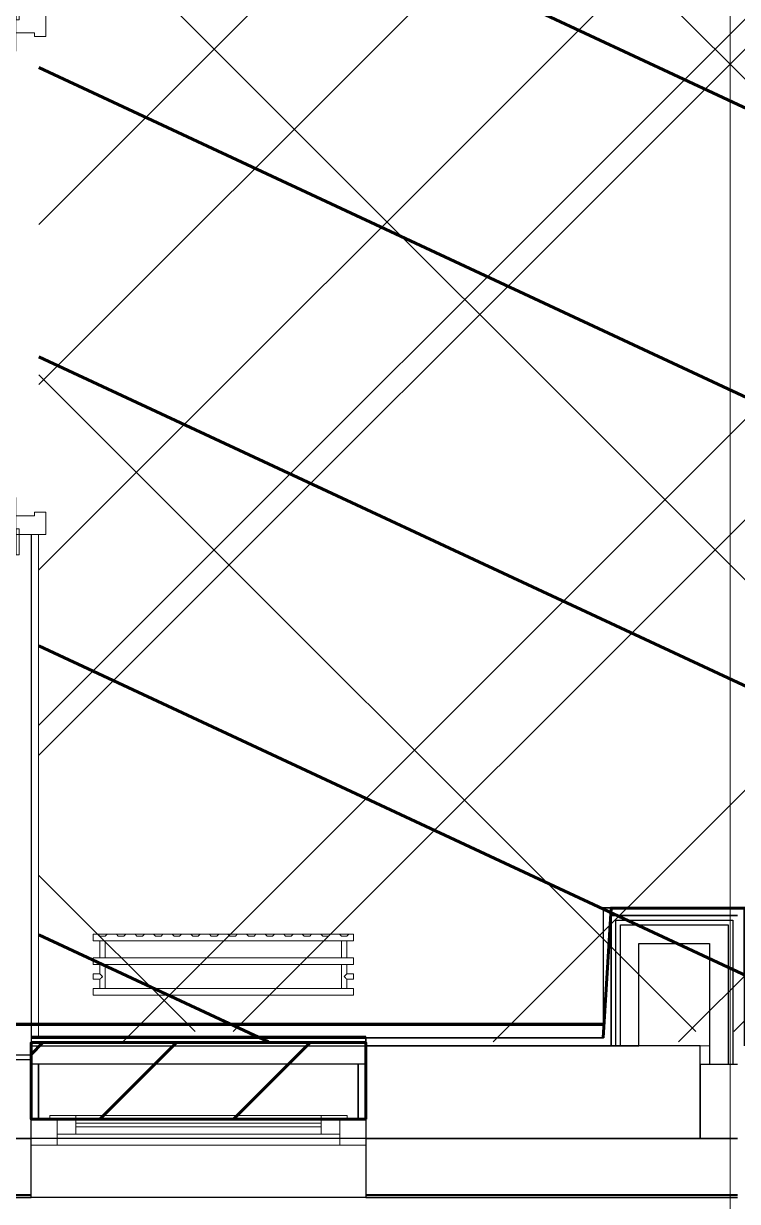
# Model space of a CAD drawing. Header units: millimetres. Extents: x -164500 to 426394, y -23753 to 102118.
# Drawn here: x 119374 to 121295, y -405 to 2764 of the extents above; entities that cross this region are included whole.
import ezdxf

# ---------------------------------------------------------------- set-up
doc = ezdxf.new("R2010")
doc.units = ezdxf.units.MM
for name, color, linetype, lineweight in [('0) шлифовка', 5, 'Continuous', 60), ('1.4) Плинтус ПЛ-4', 6, 'Continuous', 60), ('179 подоконники', 5, 'Continuous', 60), ('5.2) Л-1 Линолеум', 100, 'Continuous', 30), ('7.1) НЗ Стяжка на теплый пол', 160, 'Continuous', 30), ('7.7) Плинтус', 222, 'Continuous', 90), ('A-FLOR', 7, 'Continuous', 9), ('A-GLAZ', 7, 'Continuous', 9), ('A-GLAZ-1', 7, 'Continuous', 5), ('Оси', 7, 'Continuous', 9)]:
    doc.layers.add(name, color=color, linetype=linetype, lineweight=lineweight)
doc.layers.add('2) защита вин плитк', color=6, linetype='Continuous')
doc.layers.add('3.2.1) Нал-ой пол 4 вып', color=3, linetype='Continuous')
for name, color, linetype, lineweight, true_color in [('A-DOOR-1', 7, 'Continuous', 5, 0xc0c0c0), ('A-DOOR-FRAM-1', 7, 'Continuous', 5, 0xc0c0c0), ('M-EQPM-1', 7, 'Continuous', 9, 0xb2b2b2)]:
    doc.layers.add(name, color=color, linetype=linetype, lineweight=lineweight, true_color=true_color)

# ---------------------------------------------------------------- blocks, each defined once
blk = doc.blocks.new('120_Окно_СКБ_1Ст - 120_Окно_СКБ_1Ст 900х2500_h_ с форточкой-V71-Объем проектирования 1 этажа')
at = {"layer": 'A-GLAZ'}
for p, q in [((-450, -127), (-450, -57)), ((-450, -57), (-380, -57)), ((-380, -57), (-380, -127)), ((380, -127), (380, -57)), ((380, -57), (450, -57)), ((450, -57), (450, -127)), ((380, -87), (-380, -87)), ((-380, -87), (-380, -127)), ((-330, -137), (-330, -87)), ((330, -137), (330, -87)), ((380, -127), (380, -87)), ((-380, -127), (-450, -127)), ((-380, -127), (-400, -127)), ((-400, -127), (-400, -137)), ((-400, -137), (400, -137)), ((400, -137), (-400, -137)), ((450, -127), (380, -127)), ((400, -127), (380, -127)), ((400, -137), (400, -127))]:
    blk.add_line(p, q, dxfattribs=at)
at = {"layer": 'A-GLAZ-1'}
for p, q in [((450, -57), (-450, -57)), ((-330, -107), (330, -107)), ((330, -117), (-330, -117)), ((-430, -127), (-400, -127)), ((400, -127), (430, -127))]:
    blk.add_line(p, q, dxfattribs=at)
blk = doc.blocks.new('110_Дверь_СКБ_2Ст - Д-5_п__в составе перегородки _не входит в спец__-32680960-Объем проектирования 1 этажа')
at = {"layer": 'A-DOOR-1'}
for p, q in [((-637.5, 900.5), (-637.5, 0.5)), ((-587.5, 900.5), (-637.5, 900.5)), ((-587.5, 0.5), (-587.5, 900.5)), ((662.5, 400.5), (612.5, 400.5)), ((612.5, 400.5), (612.5, 0.5)), ((662.5, 0.5), (662.5, 400.5)), ((-637.5, 0.5), (-587.5, 0.5)), ((612.5, 0.5), (662.5, 0.5))]:
    blk.add_line(p, q, dxfattribs=at)
for centre, radius, start, end in [((-637.5, 0.5), 900, 0, 90), ((662.5, 0.5), 400, 90, 180)]:
    blk.add_arc(centre, radius, start, end, dxfattribs=at)
at = {"layer": 'A-DOOR-FRAM-1'}
for p, q in [((-672.5, 8.5), (-742.5, 8.5)), ((-742.5, 8.5), (-742.5, 0.5)), ((-742.5, 0.5), (-672.5, 0.5)), ((-637.5, 0.5), (-687.5, 0.5)), ((-687.5, 0.5), (-687.5, -79.5)), ((-672.5, 0.5), (-687.5, 0.5)), ((-687.5, 0.5), (-687.5, -0.5)), ((-672.5, 0.5), (-672.5, 8.5)), ((-672.5, -0.5), (-672.5, 0.5)), ((-637.5, -49.5), (-637.5, 0.5)), ((662.5, 0.5), (662.5, -49.5)), ((712.5, 0.5), (662.5, 0.5)), ((767.5, 8.5), (697.5, 8.5)), ((697.5, 8.5), (697.5, 0.5)), ((712.5, 0.5), (697.5, 0.5)), ((697.5, 0.5), (697.5, -0.5)), ((697.5, 0.5), (767.5, 0.5)), ((712.5, -79.5), (712.5, 0.5)), ((712.5, -0.5), (712.5, 0.5)), ((767.5, 0.5), (767.5, 8.5)), ((-672.5, -0.5), (-742.5, -0.5)), ((-742.5, -0.5), (-742.5, -8.5)), ((-742.5, -8.5), (-672.5, -8.5)), ((-687.5, -0.5), (-672.5, -0.5)), ((-672.5, -8.5), (-672.5, -0.5)), ((697.5, -0.5), (712.5, -0.5)), ((767.5, -0.5), (697.5, -0.5)), ((697.5, -0.5), (697.5, -8.5)), ((697.5, -8.5), (767.5, -8.5)), ((767.5, -8.5), (767.5, -0.5)), ((-627.5, -49.5), (-637.5, -49.5)), ((-627.5, -79.5), (-627.5, -49.5)), ((662.5, -49.5), (652.5, -49.5)), ((652.5, -49.5), (652.5, -79.5)), ((-687.5, -79.5), (-627.5, -79.5)), ((652.5, -79.5), (712.5, -79.5))]:
    blk.add_line(p, q, dxfattribs=at)
blk = doc.blocks.new('radiator_prado_classic_z_tip_30_po exemplyaru - Classic Z Тип 30-300-V239-Объем проектирования 1 этажа')
at = {"layer": 'M-EQPM-1'}
for p, q in [((0, 228), (0, 210)), ((700, 228), (0, 228)), ((0, 210), (0, 228)), ((0, 228), (12.5, 228)), ((12.5, 228), (37.5, 228)), ((37.5, 228), (12.5, 228)), ((12.5, 228), (37.5, 228)), ((12.5, 228), (17.5, 223)), ((12.5, 228), (17.5, 223)), ((32.5, 223), (17.5, 223)), ((17.5, 223), (32.5, 223)), ((32.5, 223), (37.5, 228)), ((37.5, 228), (32.5, 223)), ((37.5, 228), (62.5, 228)), ((62.5, 228), (87.5, 228)), ((87.5, 228), (62.5, 228)), ((62.5, 228), (87.5, 228)), ((62.5, 228), (67.5, 223)), ((62.5, 228), (67.5, 223)), ((82.5, 223), (67.5, 223)), ((67.5, 223), (82.5, 223)), ((82.5, 223), (87.5, 228)), ((87.5, 228), (82.5, 223)), ((87.5, 228), (112.5, 228)), ((112.5, 228), (137.5, 228)), ((137.5, 228), (112.5, 228)), ((112.5, 228), (137.5, 228)), ((112.5, 228), (117.5, 223)), ((112.5, 228), (117.5, 223)), ((132.5, 223), (117.5, 223)), ((117.5, 223), (132.5, 223)), ((132.5, 223), (137.5, 228)), ((137.5, 228), (132.5, 223)), ((137.5, 228), (162.5, 228)), ((162.5, 228), (187.5, 228)), ((187.5, 228), (162.5, 228)), ((162.5, 228), (187.5, 228)), ((162.5, 228), (167.5, 223)), ((162.5, 228), (167.5, 223)), ((182.5, 223), (167.5, 223)), ((167.5, 223), (182.5, 223)), ((182.5, 223), (187.5, 228)), ((187.5, 228), (182.5, 223)), ((187.5, 228), (212.5, 228)), ((212.5, 228), (237.5, 228)), ((237.5, 228), (212.5, 228)), ((212.5, 228), (237.5, 228)), ((212.5, 228), (217.5, 223)), ((212.5, 228), (217.5, 223)), ((232.5, 223), (217.5, 223)), ((217.5, 223), (232.5, 223)), ((232.5, 223), (237.5, 228)), ((237.5, 228), (232.5, 223)), ((237.5, 228), (262.5, 228)), ((262.5, 228), (287.5, 228)), ((287.5, 228), (262.5, 228)), ((262.5, 228), (287.5, 228)), ((262.5, 228), (267.5, 223)), ((262.5, 228), (267.5, 223)), ((282.5, 223), (267.5, 223)), ((267.5, 223), (282.5, 223)), ((282.5, 223), (287.5, 228)), ((287.5, 228), (282.5, 223)), ((287.5, 228), (312.5, 228)), ((312.5, 228), (337.5, 228)), ((337.5, 228), (312.5, 228)), ((312.5, 228), (337.5, 228)), ((312.5, 228), (317.5, 223)), ((312.5, 228), (317.5, 223)), ((332.5, 223), (317.5, 223)), ((317.5, 223), (332.5, 223)), ((332.5, 223), (337.5, 228)), ((337.5, 228), (332.5, 223)), ((337.5, 228), (362.5, 228)), ((362.5, 228), (387.5, 228)), ((387.5, 228), (362.5, 228)), ((362.5, 228), (387.5, 228)), ((362.5, 228), (367.5, 223)), ((362.5, 228), (367.5, 223)), ((382.5, 223), (367.5, 223)), ((367.5, 223), (382.5, 223)), ((382.5, 223), (387.5, 228)), ((387.5, 228), (382.5, 223)), ((387.5, 228), (412.5, 228)), ((412.5, 228), (437.5, 228)), ((437.5, 228), (412.5, 228)), ((412.5, 228), (437.5, 228)), ((412.5, 228), (417.5, 223)), ((412.5, 228), (417.5, 223)), ((432.5, 223), (417.5, 223)), ((417.5, 223), (432.5, 223)), ((432.5, 223), (437.5, 228)), ((437.5, 228), (432.5, 223)), ((437.5, 228), (462.5, 228)), ((462.5, 228), (487.5, 228)), ((487.5, 228), (462.5, 228)), ((462.5, 228), (487.5, 228)), ((462.5, 228), (467.5, 223)), ((462.5, 228), (467.5, 223)), ((482.5, 223), (467.5, 223)), ((467.5, 223), (482.5, 223)), ((482.5, 223), (487.5, 228)), ((487.5, 228), (482.5, 223)), ((487.5, 228), (512.5, 228)), ((512.5, 228), (537.5, 228)), ((537.5, 228), (512.5, 228)), ((512.5, 228), (537.5, 228)), ((512.5, 228), (517.5, 223)), ((512.5, 228), (517.5, 223)), ((532.5, 223), (517.5, 223)), ((517.5, 223), (532.5, 223)), ((532.5, 223), (537.5, 228)), ((537.5, 228), (532.5, 223)), ((537.5, 228), (562.5, 228)), ((562.5, 228), (587.5, 228)), ((587.5, 228), (562.5, 228)), ((562.5, 228), (587.5, 228)), ((562.5, 228), (567.5, 223)), ((562.5, 228), (567.5, 223)), ((582.5, 223), (567.5, 223)), ((567.5, 223), (582.5, 223)), ((582.5, 223), (587.5, 228)), ((587.5, 228), (582.5, 223)), ((587.5, 228), (611.6, 228)), ((612.5, 228), (637.5, 228)), ((637.5, 228), (612.5, 228)), ((612.5, 228), (637.5, 228)), ((612.5, 228), (617.5, 223)), ((612.5, 228), (617.5, 223)), ((632.5, 223), (617.5, 223)), ((617.5, 223), (632.5, 223)), ((632.5, 223), (637.5, 228)), ((637.5, 228), (632.5, 223)), ((637.5, 228), (662.5, 228)), ((662.5, 228), (687.5, 228)), ((687.5, 228), (662.5, 228)), ((662.5, 228), (687.5, 228)), ((662.5, 228), (667.5, 223)), ((662.5, 228), (667.5, 223)), ((682.5, 223), (667.5, 223)), ((667.5, 223), (682.5, 223)), ((682.5, 223), (687.5, 228)), ((687.5, 228), (682.5, 223)), ((687.5, 228), (700, 228)), ((700, 210), (700, 228)), ((700, 228), (700, 210)), ((0, 210), (700, 210)), ((17.8, 210), (0, 210)), ((17.5, 210), (17.5, 164)), ((17.5, 210), (17.5, 164)), ((17.8, 210), (17.5, 210)), ((17.5, 210), (17.8, 210)), ((17.8, 210), (17.5, 210)), ((17.5, 210), (32.5, 210)), ((32.2, 210), (17.8, 210)), ((17.8, 210), (32.2, 210)), ((32.2, 210), (17.8, 210)), ((32.5, 210), (32.2, 210)), ((32.2, 210), (32.5, 210)), ((32.5, 210), (32.2, 210)), ((667.8, 210), (32.2, 210)), ((32.5, 164), (32.5, 210)), ((32.5, 164), (32.5, 210)), ((667.5, 210), (667.5, 164)), ((667.5, 210), (667.5, 164)), ((667.8, 210), (667.5, 210)), ((667.5, 210), (682.5, 210)), ((667.8, 210), (667.5, 210)), ((667.5, 210), (667.8, 210)), ((682.2, 210), (667.8, 210)), ((682.2, 210), (667.8, 210)), ((667.8, 210), (682.2, 210)), ((682.5, 210), (682.2, 210)), ((682.5, 210), (682.2, 210)), ((682.2, 210), (682.5, 210)), ((700, 210), (682.2, 210)), ((682.5, 164), (682.5, 210)), ((682.5, 164), (682.5, 210)), ((700, 164), (0, 164)), ((0, 164), (0, 146)), ((0, 146), (0, 164)), ((0, 164), (17.8, 164)), ((17.8, 164), (17.5, 164)), ((17.5, 164), (17.8, 164)), ((17.8, 164), (17.5, 164)), ((17.5, 164), (32.5, 164)), ((32.2, 164), (17.8, 164)), ((17.8, 164), (32.2, 164)), ((32.2, 164), (17.8, 164)), ((32.5, 164), (32.2, 164)), ((32.2, 164), (32.5, 164)), ((32.5, 164), (32.2, 164)), ((32.2, 164), (667.8, 164)), ((667.8, 164), (667.5, 164)), ((667.5, 164), (682.5, 164)), ((667.8, 164), (667.5, 164)), ((667.5, 164), (667.8, 164)), ((682.2, 164), (667.8, 164)), ((682.2, 164), (667.8, 164)), ((667.8, 164), (682.2, 164)), ((682.5, 164), (682.2, 164)), ((682.5, 164), (682.2, 164)), ((682.2, 164), (682.5, 164)), ((682.2, 164), (700, 164)), ((700, 146), (700, 164)), ((700, 164), (700, 146)), ((0, 146), (700, 146)), ((18.5, 146), (0, 146)), ((17.5, 146), (17.5, 121.5)), ((17.5, 146), (17.5, 121.5)), ((17.5, 146), (18.5, 146)), ((18.5, 146), (17.5, 146)), ((17.5, 146), (18.5, 146)), ((32.5, 146), (17.5, 146)), ((18.5, 146), (32.2, 146)), ((32.2, 146), (18.5, 146)), ((18.5, 146), (32.2, 146)), ((32.2, 146), (32.5, 146)), ((32.5, 146), (32.2, 146)), ((32.2, 146), (32.5, 146)), ((667.8, 146), (32.2, 146)), ((32.5, 82), (32.5, 146)), ((32.5, 82), (32.5, 146)), ((667.5, 146), (667.5, 82)), ((667.5, 146), (667.5, 82)), ((667.5, 146), (667.8, 146)), ((682.5, 146), (667.5, 146)), ((667.5, 146), (667.8, 146)), ((667.8, 146), (667.5, 146)), ((667.8, 146), (681.5, 146)), ((667.8, 146), (681.5, 146)), ((681.5, 146), (667.8, 146)), ((681.5, 146), (682.5, 146)), ((681.5, 146), (682.5, 146)), ((682.5, 146), (681.5, 146)), ((700, 146), (681.5, 146)), ((682.5, 121.5), (682.5, 146)), ((682.5, 121.5), (682.5, 146)), ((17.5, 121.5), (0, 121.5)), ((17.5, 121.5), (0, 121.5)), ((0, 121.5), (0, 120.5)), ((0, 106.5), (0, 121.5)), ((0, 120.5), (0, 107.5)), ((0, 120.5), (0, 119.3)), ((0, 114), (0, 120.5)), ((0, 120.5), (0, 120.5)), ((0, 119.3), (0, 117.8)), ((0, 117.8), (0, 114)), ((0, 114), (0, 110.3)), ((0, 107.5), (0, 114)), ((0, 110.3), (0, 108.7)), ((0, 108.7), (0, 107.5)), ((0, 107.5), (0, 106.5)), ((0, 107.5), (0, 107.5)), ((0, 106.5), (17.5, 106.5)), ((0, 106.5), (17.5, 106.5)), ((17.5, 106.5), (17.5, 82)), ((17.5, 106.5), (17.5, 82)), ((700, 121.5), (682.5, 121.5)), ((700, 121.5), (682.5, 121.5)), ((682.5, 82), (682.5, 106.5)), ((682.5, 106.5), (700, 106.5)), ((682.5, 82), (682.5, 106.5)), ((682.5, 106.5), (700, 106.5)), ((700, 121.5), (700, 106.5)), ((700, 120.5), (700, 121.5)), ((700, 121.5), (700, 120.5)), ((700, 120.5), (700, 121.5)), ((700, 107.5), (700, 120.5)), ((700, 120.5), (700, 107.5)), ((700, 107.5), (700, 120.5)), ((700, 106.5), (700, 107.5)), ((700, 107.5), (700, 106.5)), ((700, 106.5), (700, 107.5)), ((700, 82), (0, 82)), ((0, 82), (0, 64)), ((0, 64), (0, 82)), ((0, 82), (18.5, 82)), ((700, 64), (0, 64)), ((0, 64), (700, 64)), ((18.5, 82), (17.5, 82)), ((17.5, 82), (18.5, 82)), ((18.5, 82), (17.5, 82)), ((17.5, 82), (32.5, 82)), ((32.2, 82), (18.5, 82)), ((18.5, 82), (32.2, 82)), ((32.2, 82), (18.5, 82)), ((32.5, 82), (32.2, 82)), ((32.2, 82), (32.5, 82)), ((32.5, 82), (32.2, 82)), ((32.2, 82), (667.8, 82)), ((667.8, 82), (667.5, 82)), ((667.5, 82), (682.5, 82)), ((667.8, 82), (667.5, 82)), ((667.5, 82), (667.8, 82)), ((681.5, 82), (667.8, 82)), ((681.5, 82), (667.8, 82)), ((667.8, 82), (681.5, 82)), ((682.5, 82), (681.5, 82)), ((682.5, 82), (681.5, 82)), ((681.5, 82), (682.5, 82)), ((681.5, 82), (700, 82)), ((700, 64), (700, 82)), ((700, 82), (700, 64))]:
    blk.add_line(p, q, dxfattribs=at)
for points, knots in [([(18.5, 120.5), (18.4, 120.6), (18.3, 120.7), (18.1, 120.9), (17.9, 121.1), (17.8, 121.2), (17.7, 121.3), (17.5, 121.5), (17.5, 121.5), (17.5, 121.5)], [0.7142857, 0.7142857, 0.7142857, 0.7142857, 0.75, 0.7857143, 0.8214286, 0.8571429, 0.8928571, 0.9285714, 1, 1, 1, 1]), ([(17.5, 121.5), (17.5, 121.5), (17.5, 121.5), (17.7, 121.3), (17.8, 121.2), (17.9, 121.1), (18.1, 120.9), (18.3, 120.7), (18.4, 120.6), (18.5, 120.5)], [0, 0, 0, 0, 0.0714286, 0.1071429, 0.1428571, 0.1785714, 0.2142857, 0.25, 0.2857143, 0.2857143, 0.2857143, 0.2857143]), ([(17.5, 121.5), (17.5, 121.5), (17.5, 121.5), (17.7, 121.3), (17.8, 121.2), (17.9, 121.1), (18.1, 120.9), (18.3, 120.7), (18.4, 120.6), (18.5, 120.5)], [0, 0, 0, 0, 0.0714286, 0.1071429, 0.1428571, 0.1785714, 0.2142857, 0.25, 0.2857143, 0.2857143, 0.2857143, 0.2857143]), ([(25, 114), (24.5, 114.5), (23.6, 115.4), (22.4, 116.6), (21.6, 117.4), (21.1, 117.9), (20.8, 118.2), (20.5, 118.5), (20.2, 118.8), (19.8, 119.1), (19.6, 119.4), (19.3, 119.7), (19, 120), (18.7, 120.3), (18.5, 120.5), (18.3, 120.7), (18.1, 120.9), (17.9, 121.1), (17.8, 121.2), (17.7, 121.3), (17.5, 121.5), (17.5, 121.5), (17.5, 121.5)], [0, 0, 0, 0, 0.142857, 0.285714, 0.357143, 0.392857, 0.428571, 0.464286, 0.5, 0.535714, 0.571429, 0.607143, 0.642857, 0.678571, 0.714286, 0.75, 0.785714, 0.821429, 0.857143, 0.892857, 0.928571, 1, 1, 1, 1]), ([(17.5, 106.5), (17.5, 106.5), (17.5, 106.5), (17.7, 106.7), (17.8, 106.8), (17.9, 106.9), (18.1, 107.1), (18.3, 107.3), (18.5, 107.5), (18.7, 107.7), (19, 108), (19.3, 108.3), (19.6, 108.6), (19.8, 108.9), (20.3, 109.3), (20.7, 109.7), (21.1, 110.1), (21.6, 110.6), (22.4, 111.4), (23.6, 112.6), (24.5, 113.5), (25, 114)], [0, 0, 0, 0, 0.071429, 0.107143, 0.142857, 0.178571, 0.214286, 0.25, 0.285714, 0.321429, 0.357143, 0.392857, 0.428571, 0.464286, 0.5, 0.571429, 0.607143, 0.642857, 0.714286, 0.857143, 1, 1, 1, 1]), ([(17.5, 106.5), (17.5, 106.5), (17.5, 106.5), (17.7, 106.7), (17.8, 106.8), (17.9, 106.9), (18.1, 107.1), (18.3, 107.3), (18.4, 107.4), (18.5, 107.5)], [0, 0, 0, 0, 0.0714286, 0.1071429, 0.1428571, 0.1785714, 0.2142857, 0.25, 0.2857143, 0.2857143, 0.2857143, 0.2857143]), ([(18.5, 107.5), (18.4, 107.4), (18.3, 107.3), (18.1, 107.1), (17.9, 106.9), (17.8, 106.8), (17.7, 106.7), (17.5, 106.5), (17.5, 106.5), (17.5, 106.5)], [0.7142857, 0.7142857, 0.7142857, 0.7142857, 0.75, 0.7857143, 0.8214286, 0.8571429, 0.8928571, 0.9285714, 1, 1, 1, 1]), ([(18.5, 107.5), (18.4, 107.4), (18.3, 107.3), (18.1, 107.1), (17.9, 106.9), (17.8, 106.8), (17.7, 106.7), (17.5, 106.5), (17.5, 106.5), (17.5, 106.5)], [0.7142857, 0.7142857, 0.7142857, 0.7142857, 0.75, 0.7857143, 0.8214286, 0.8571429, 0.8928571, 0.9285714, 1, 1, 1, 1]), ([(22.1, 116.9), (21.9, 117.1), (21.6, 117.4), (21.1, 117.9), (20.8, 118.2), (20.5, 118.5), (20.2, 118.8), (19.9, 119.2), (19.7, 119.3), (19.6, 119.4)], [0.2857143, 0.2857143, 0.2857143, 0.2857143, 0.3571429, 0.3928571, 0.4285714, 0.4642857, 0.5, 0.5357143, 0.5714286, 0.5714286, 0.5714286, 0.5714286]), ([(19.6, 119.4), (19.7, 119.3), (19.9, 119.2), (20.3, 118.7), (20.7, 118.3), (21.1, 117.9), (21.6, 117.4), (21.9, 117.1), (22.1, 116.9)], [0.4285714, 0.4285714, 0.4285714, 0.4285714, 0.4642857, 0.5, 0.5714286, 0.6071429, 0.6428571, 0.7142857, 0.7142857, 0.7142857, 0.7142857]), ([(19.6, 119.4), (19.7, 119.3), (19.8, 119.1), (20.3, 118.7), (20.7, 118.3), (21.1, 117.9), (21.6, 117.4), (21.9, 117.1), (22.1, 116.9)], [0.4285714, 0.4285714, 0.4285714, 0.4285714, 0.4642857, 0.5, 0.5714286, 0.6071429, 0.6428571, 0.7142857, 0.7142857, 0.7142857, 0.7142857]), ([(19.6, 108.6), (19.7, 108.7), (19.9, 108.8), (20.3, 109.3), (20.7, 109.7), (21.1, 110.1), (21.6, 110.6), (21.9, 110.9), (22.1, 111.1)], [0.4285714, 0.4285714, 0.4285714, 0.4285714, 0.4642857, 0.5, 0.5714286, 0.6071429, 0.6428571, 0.7142857, 0.7142857, 0.7142857, 0.7142857]), ([(22.1, 111.1), (21.9, 110.9), (21.6, 110.6), (21.1, 110.1), (20.8, 109.8), (20.5, 109.5), (20.2, 109.2), (19.9, 108.8), (19.7, 108.7), (19.6, 108.6)], [0.2857143, 0.2857143, 0.2857143, 0.2857143, 0.3571429, 0.3928571, 0.4285714, 0.4642857, 0.5, 0.5357143, 0.5714286, 0.5714286, 0.5714286, 0.5714286]), ([(22.1, 111.1), (21.9, 110.9), (21.6, 110.6), (21.1, 110.1), (20.8, 109.8), (20.5, 109.5), (20.2, 109.2), (19.8, 108.9), (19.7, 108.7), (19.6, 108.6)], [0.2857143, 0.2857143, 0.2857143, 0.2857143, 0.3571429, 0.3928571, 0.4285714, 0.4642857, 0.5, 0.5357143, 0.5714286, 0.5714286, 0.5714286, 0.5714286]), ([(675, 114), (675.5, 114.5), (676.4, 115.4), (677.6, 116.6), (678.4, 117.4), (678.9, 117.9), (679.2, 118.2), (679.5, 118.5), (679.8, 118.8), (680.1, 119.2), (680.4, 119.4), (680.7, 119.7), (681, 120), (681.3, 120.3), (681.5, 120.5), (681.7, 120.7), (681.9, 120.9), (682.1, 121.1), (682.2, 121.2), (682.3, 121.3), (682.5, 121.5), (682.5, 121.5), (682.5, 121.5)], [0, 0, 0, 0, 0.142857, 0.285714, 0.357143, 0.392857, 0.428571, 0.464286, 0.5, 0.535714, 0.571429, 0.607143, 0.642857, 0.678571, 0.714286, 0.75, 0.785714, 0.821429, 0.857143, 0.892857, 0.928571, 1, 1, 1, 1]), ([(682.5, 106.5), (682.5, 106.5), (682.5, 106.5), (682.3, 106.7), (682.2, 106.8), (682.1, 106.9), (681.9, 107.1), (681.7, 107.3), (681.5, 107.5), (681.3, 107.7), (681, 108), (680.7, 108.3), (680.4, 108.6), (680.1, 108.8), (679.7, 109.3), (679.3, 109.7), (678.9, 110.1), (678.4, 110.6), (677.6, 111.4), (676.4, 112.6), (675.5, 113.5), (675, 114)], [0, 0, 0, 0, 0.071429, 0.107143, 0.142857, 0.178571, 0.214286, 0.25, 0.285714, 0.321429, 0.357143, 0.392857, 0.428571, 0.464286, 0.5, 0.571429, 0.607143, 0.642857, 0.714286, 0.857143, 1, 1, 1, 1]), ([(680.4, 119.4), (680.3, 119.3), (680.1, 119.2), (679.7, 118.7), (679.3, 118.3), (678.9, 117.9), (678.4, 117.4), (678.1, 117.1), (677.9, 116.9)], [0.4285714, 0.4285714, 0.4285714, 0.4285714, 0.4642857, 0.5, 0.5714286, 0.6071429, 0.6428571, 0.7142857, 0.7142857, 0.7142857, 0.7142857]), ([(680.4, 119.4), (680.3, 119.3), (680.1, 119.2), (679.7, 118.7), (679.3, 118.3), (678.9, 117.9), (678.4, 117.4), (678.1, 117.1), (677.9, 116.9)], [0.4285714, 0.4285714, 0.4285714, 0.4285714, 0.4642857, 0.5, 0.5714286, 0.6071429, 0.6428571, 0.7142857, 0.7142857, 0.7142857, 0.7142857]), ([(677.9, 116.9), (678.1, 117.1), (678.4, 117.4), (678.9, 117.9), (679.2, 118.2), (679.5, 118.5), (679.8, 118.8), (680.1, 119.2), (680.3, 119.3), (680.4, 119.4)], [0.2857143, 0.2857143, 0.2857143, 0.2857143, 0.3571429, 0.3928571, 0.4285714, 0.4642857, 0.5, 0.5357143, 0.5714286, 0.5714286, 0.5714286, 0.5714286]), ([(677.9, 111.1), (678.1, 110.9), (678.4, 110.6), (678.9, 110.1), (679.2, 109.8), (679.5, 109.5), (679.8, 109.2), (680.1, 108.8), (680.3, 108.7), (680.4, 108.6)], [0.2857143, 0.2857143, 0.2857143, 0.2857143, 0.3571429, 0.3928571, 0.4285714, 0.4642857, 0.5, 0.5357143, 0.5714286, 0.5714286, 0.5714286, 0.5714286]), ([(677.9, 111.1), (678.1, 110.9), (678.4, 110.6), (678.9, 110.1), (679.2, 109.8), (679.5, 109.5), (679.8, 109.2), (680.1, 108.8), (680.3, 108.7), (680.4, 108.6)], [0.2857143, 0.2857143, 0.2857143, 0.2857143, 0.3571429, 0.3928571, 0.4285714, 0.4642857, 0.5, 0.5357143, 0.5714286, 0.5714286, 0.5714286, 0.5714286]), ([(680.4, 108.6), (680.3, 108.7), (680.1, 108.8), (679.7, 109.3), (679.3, 109.7), (678.9, 110.1), (678.4, 110.6), (678.1, 110.9), (677.9, 111.1)], [0.4285714, 0.4285714, 0.4285714, 0.4285714, 0.4642857, 0.5, 0.5714286, 0.6071429, 0.6428571, 0.7142857, 0.7142857, 0.7142857, 0.7142857]), ([(682.5, 121.5), (682.5, 121.5), (682.5, 121.5), (682.3, 121.3), (682.2, 121.2), (682.1, 121.1), (681.9, 120.9), (681.7, 120.7), (681.6, 120.6), (681.5, 120.5)], [0, 0, 0, 0, 0.0714286, 0.1071429, 0.1428571, 0.1785714, 0.2142857, 0.25, 0.2857143, 0.2857143, 0.2857143, 0.2857143]), ([(682.5, 121.5), (682.5, 121.5), (682.5, 121.5), (682.3, 121.3), (682.2, 121.2), (682.1, 121.1), (681.9, 120.9), (681.7, 120.7), (681.6, 120.6), (681.5, 120.5)], [0, 0, 0, 0, 0.0714286, 0.1071429, 0.1428571, 0.1785714, 0.2142857, 0.25, 0.2857143, 0.2857143, 0.2857143, 0.2857143]), ([(681.5, 120.5), (681.6, 120.6), (681.7, 120.7), (681.9, 120.9), (682.1, 121.1), (682.2, 121.2), (682.3, 121.3), (682.5, 121.5), (682.5, 121.5), (682.5, 121.5)], [0.7142857, 0.7142857, 0.7142857, 0.7142857, 0.75, 0.7857143, 0.8214286, 0.8571429, 0.8928571, 0.9285714, 1, 1, 1, 1]), ([(681.5, 107.5), (681.6, 107.4), (681.7, 107.3), (681.9, 107.1), (682.1, 106.9), (682.2, 106.8), (682.3, 106.7), (682.5, 106.5), (682.5, 106.5), (682.5, 106.5)], [0.7142857, 0.7142857, 0.7142857, 0.7142857, 0.75, 0.7857143, 0.8214286, 0.8571429, 0.8928571, 0.9285714, 1, 1, 1, 1]), ([(681.5, 107.5), (681.6, 107.4), (681.7, 107.3), (681.9, 107.1), (682.1, 106.9), (682.2, 106.8), (682.3, 106.7), (682.5, 106.5), (682.5, 106.5), (682.5, 106.5)], [0.7142857, 0.7142857, 0.7142857, 0.7142857, 0.75, 0.7857143, 0.8214286, 0.8571429, 0.8928571, 0.9285714, 1, 1, 1, 1]), ([(682.5, 106.5), (682.5, 106.5), (682.5, 106.5), (682.3, 106.7), (682.2, 106.8), (682.1, 106.9), (681.9, 107.1), (681.7, 107.3), (681.6, 107.4), (681.5, 107.5)], [0, 0, 0, 0, 0.0714286, 0.1071429, 0.1428571, 0.1785714, 0.2142857, 0.25, 0.2857143, 0.2857143, 0.2857143, 0.2857143])]:
    blk.add_open_spline(points, degree=3, knots=knots, dxfattribs=at)
for points in [[(19.6, 119.4), (19.5, 119.5), (19.3, 119.7), (19, 120), (18.7, 120.3), (18.6, 120.4), (18.5, 120.5)], [(18.5, 120.5), (18.6, 120.4), (18.7, 120.3), (19, 120), (19.3, 119.7), (19.5, 119.5), (19.6, 119.4)], [(18.5, 120.5), (18.6, 120.4), (18.7, 120.3), (19, 120), (19.3, 119.7), (19.5, 119.5), (19.6, 119.4)], [(18.5, 107.5), (18.6, 107.6), (18.7, 107.7), (19, 108), (19.3, 108.3), (19.5, 108.5), (19.6, 108.6)], [(19.6, 108.6), (19.5, 108.5), (19.3, 108.3), (19, 108), (18.7, 107.7), (18.6, 107.6), (18.5, 107.5)], [(19.6, 108.6), (19.5, 108.5), (19.3, 108.3), (19, 108), (18.7, 107.7), (18.6, 107.6), (18.5, 107.5)], [(25, 114), (24.5, 114.5), (23.6, 115.4), (22.6, 116.4), (22.1, 116.9)], [(22.1, 116.9), (22.6, 116.4), (23.6, 115.4), (24.5, 114.5), (25, 114)], [(22.1, 116.9), (22.6, 116.4), (23.6, 115.4), (24.5, 114.5), (25, 114)], [(22.1, 111.1), (22.6, 111.6), (23.6, 112.6), (24.5, 113.5), (25, 114)], [(25, 114), (24.5, 113.5), (23.6, 112.6), (22.6, 111.6), (22.1, 111.1)], [(25, 114), (24.5, 113.5), (23.6, 112.6), (22.6, 111.6), (22.1, 111.1)], [(677.9, 116.9), (677.4, 116.4), (676.4, 115.4), (675.5, 114.5), (675, 114)], [(677.9, 116.9), (677.4, 116.4), (676.4, 115.4), (675.5, 114.5), (675, 114)], [(675, 114), (675.5, 114.5), (676.4, 115.4), (677.4, 116.4), (677.9, 116.9)], [(675, 114), (675.5, 113.5), (676.4, 112.6), (677.4, 111.6), (677.9, 111.1)], [(675, 114), (675.5, 113.5), (676.4, 112.6), (677.4, 111.6), (677.9, 111.1)], [(677.9, 111.1), (677.4, 111.6), (676.4, 112.6), (675.5, 113.5), (675, 114)], [(681.5, 120.5), (681.4, 120.4), (681.3, 120.3), (681, 120), (680.7, 119.7), (680.5, 119.5), (680.4, 119.4)], [(681.5, 120.5), (681.4, 120.4), (681.3, 120.3), (681, 120), (680.7, 119.7), (680.5, 119.5), (680.4, 119.4)], [(680.4, 119.4), (680.5, 119.5), (680.7, 119.7), (681, 120), (681.3, 120.3), (681.4, 120.4), (681.5, 120.5)], [(680.4, 108.6), (680.5, 108.5), (680.7, 108.3), (681, 108), (681.3, 107.7), (681.4, 107.6), (681.5, 107.5)], [(680.4, 108.6), (680.5, 108.5), (680.7, 108.3), (681, 108), (681.3, 107.7), (681.4, 107.6), (681.5, 107.5)], [(681.5, 107.5), (681.4, 107.6), (681.3, 107.7), (681, 108), (680.7, 108.3), (680.5, 108.5), (680.4, 108.6)]]:
    blk.add_open_spline(points, degree=3, dxfattribs=at)

msp = doc.modelspace()

# ---------------------------------------------------------------- hatches: boundary and pattern name
at = {"layer": '0) шлифовка', "true_color": 0x2776bb}
h = msp.add_hatch(dxfattribs=at)
h.set_pattern_fill('ANSI31', color=152, scale=222, angle=110)
h.paths.add_polyline_path([(124894.702, 10222.938), (119415.702, 10222.938), (119415.702, 23.938), (124894.702, 23.938)])
at = {"layer": '179 подоконники'}
h = msp.add_hatch(dxfattribs=at)
h.set_pattern_fill('ANSI31', color=256, scale=80)
h.set_pattern_definition([(45, (205553.12, 26879), (-179.6051, 179.6051), [])])
h.paths.add_polyline_path([(120294.702, -184.062), (119394.702, -184.062), (119394.702, 22.065), (120294.702, 22.065)])
at = {"layer": '2) защита вин плитк'}
h = msp.add_hatch(dxfattribs=at)
h.set_pattern_fill('ANSI31', color=256, scale=222)
h.paths.add_polyline_path([(124894.702, 10222.938), (119415.702, 10222.938), (119415.702, 23.938), (124894.702, 23.938)])
at = {"layer": '3.2.1) Нал-ой пол 4 вып'}
h = msp.add_hatch(dxfattribs=at)
h.set_pattern_fill('ANSI31', color=256, scale=300)
h.paths.add_polyline_path([(124894.702, 10250.774), (119415.702, 10250.774), (119415.702, 51.774), (124894.702, 51.774)])
at = {"layer": '5.2) Л-1 Линолеум'}
h = msp.add_hatch(dxfattribs=at)
h.set_pattern_fill('ANSI37', color=256, scale=300)
h.paths.add_polyline_path([(124894.702, 10250.774), (119415.702, 10250.774), (119415.702, 51.774), (124894.702, 51.774)])
at = {"layer": '7.1) НЗ Стяжка на теплый пол'}
h = msp.add_hatch(dxfattribs=at)
h.set_pattern_fill('ANSI31', color=256, scale=333)
h.paths.add_polyline_path([(124894.702, 10222.938), (119415.702, 10222.938), (119415.702, 23.938), (124894.702, 23.938)])

# ---------------------------------------------------------------- linework, layer by layer
for p, q in [((119394.702, 1388.938), (119394.702, -36.062)), ((119395.702, 34.938), (119395.702, 1388.938)), ((120933.702, 384.938), (120933.702, 34.938)), ((121315.702, 384.938), (120933.702, 384.938)), ((121294.702, 363.938), (120954.702, 363.938)), ((120954.702, 363.938), (120954.702, 13.938)), ((120954.702, 13.938), (120954.702, 363.938)), ((120954.702, 363.938), (121294.702, 363.938)), ((120967.202, 351.438), (121282.202, 351.438)), ((120967.202, 13.938), (120967.202, 351.438)), ((121282.202, 351.438), (121282.202, -36.062)), ((120979.702, 338.938), (121269.702, 338.938)), ((120979.702, 13.938), (120979.702, 338.938)), ((121269.702, 338.938), (121269.702, -36.062)), ((121029.702, 288.938), (121219.702, 288.938)), ((121029.702, 13.938), (121029.702, 288.938)), ((121219.702, 288.938), (121219.702, -36.062)), ((120294.702, 38.938), (119394.702, 38.938)), ((119394.702, 33.938), (120294.702, 33.938)), ((120933.702, 34.938), (119395.702, 34.938)), ((120294.702, 13.938), (120294.702, 38.938)), ((120294.702, 33.938), (120294.702, 13.938)), ((119394.702, 13.938), (120294.702, 13.938)), ((121194.702, 13.938), (120294.702, 13.938)), ((120294.702, 13.938), (120294.702, -236.062)), ((120294.702, 13.938), (120954.702, 13.938)), ((120954.702, 13.938), (121029.702, 13.938)), ((121194.702, -36.062), (121194.702, 13.938)), ((118894.702, -11.062), (119394.702, -11.062)), ((118894.702, -23.562), (119394.702, -23.562)), ((119394.702, -386.062), (119394.702, -36.062)), ((119394.702, -36.062), (119394.702, -184.062)), ((119414.702, -36.062), (119394.702, -36.062)), ((120274.702, -36.062), (119414.702, -36.062)), ((119414.702, -184.062), (119414.702, -36.062)), ((119415.702, -36.062), (119414.702, -36.062)), ((119415.702, -184.062), (119415.702, -36.062)), ((120273.702, -36.062), (120273.702, -184.062)), ((120274.702, -36.062), (120273.702, -36.062)), ((120274.702, -36.062), (120274.702, -184.062)), ((120294.702, -36.062), (120274.702, -36.062)), ((120294.702, -184.062), (120294.702, -36.062)), ((121194.702, -36.062), (121194.702, -236.062)), ((121194.702, -236.062), (121194.702, -36.062)), ((121194.702, -36.062), (121294.702, -36.062)), ((119394.702, -184.062), (119414.702, -184.062)), ((119414.702, -184.062), (119415.702, -184.062)), ((120273.702, -184.062), (120274.702, -184.062)), ((120274.702, -184.062), (120294.702, -184.062)), ((121294.702, -236.062), (117094.702, -236.062)), ((118894.702, -236.062), (119394.702, -236.062)), ((120294.702, -236.062), (119394.702, -236.062)), ((120294.702, -236.062), (120294.702, -386.062)), ((120294.702, -236.062), (121194.702, -236.062)), ((121194.702, -236.062), (121294.702, -236.062)), ((117994.702, -386.062), (119394.702, -386.062)), ((117994.702, -389.062), (119394.702, -389.062)), ((117994.702, -394.062), (119394.702, -394.062)), ((119394.702, -394.062), (119394.702, -386.062)), ((120294.702, -394.062), (119394.702, -394.062)), ((120294.702, -386.062), (120294.702, -394.062)), ((120294.702, -386.062), (121294.702, -386.062)), ((120294.702, -389.062), (121294.702, -389.062)), ((120294.702, -394.062), (121294.702, -394.062))]:
    msp.add_line(p, q)
at = {"layer": '1.4) Плинтус ПЛ-4'}
msp.add_lwpolyline([(121315.702, 13.938), (121314.702, 383.938), (120954.702, 383.938), (120933.702, 34.938)], dxfattribs=at)
at = {"layer": '179 подоконники'}
msp.add_lwpolyline([(120294.702, -184.062), (119394.702, -184.062), (119394.702, 22.065), (120294.702, 22.065)], close=True, dxfattribs=at)
at = {"layer": '7.7) Плинтус'}
msp.add_lwpolyline([(116432.467, 72.158), (120933.702, 72.158)], dxfattribs=at)
at = {"layer": 'A-FLOR'}
for p, q in [((119414.702, 38.938), (119414.702, 1388.938)), ((121314.702, 383.938), (120934.702, 383.938)), ((120934.702, 383.938), (120934.702, 33.938)), ((120934.702, 33.938), (120294.702, 33.938)), ((121219.702, 13.938), (121029.702, 13.938))]:
    msp.add_line(p, q, dxfattribs=at)
at = {"layer": 'Оси'}
msp.add_lwpolyline([(121274.702, -2042.321), (121274.702, 2957.679), (121274.702, 16779.035), (121274.702, 21779.035)], dxfattribs=at)

# ---------------------------------------------------------------- block references
at = {"rotation": 90}
msp.add_blockref('110_Дверь_СКБ_2Ст - Д-5_п__в составе перегородки _не входит в спец__-32680960-Объем проектирования 1 этажа', (119354.202, 2076.438), dxfattribs=at)
at = {"color": 3, "rotation": 180}
msp.add_blockref('120_Окно_СКБ_1Ст - 120_Окно_СКБ_1Ст 900х2500_h_ с форточкой-V71-Объем проектирования 1 этажа', (119844.702, -311.062), dxfattribs=at)
at = {"layer": 'M-EQPM-1'}
msp.add_blockref('radiator_prado_classic_z_tip_30_po exemplyaru - Classic Z Тип 30-300-V239-Объем проектирования 1 этажа', (119561.656, 85.938), dxfattribs=at)

doc.saveas('drawing.dxf')
